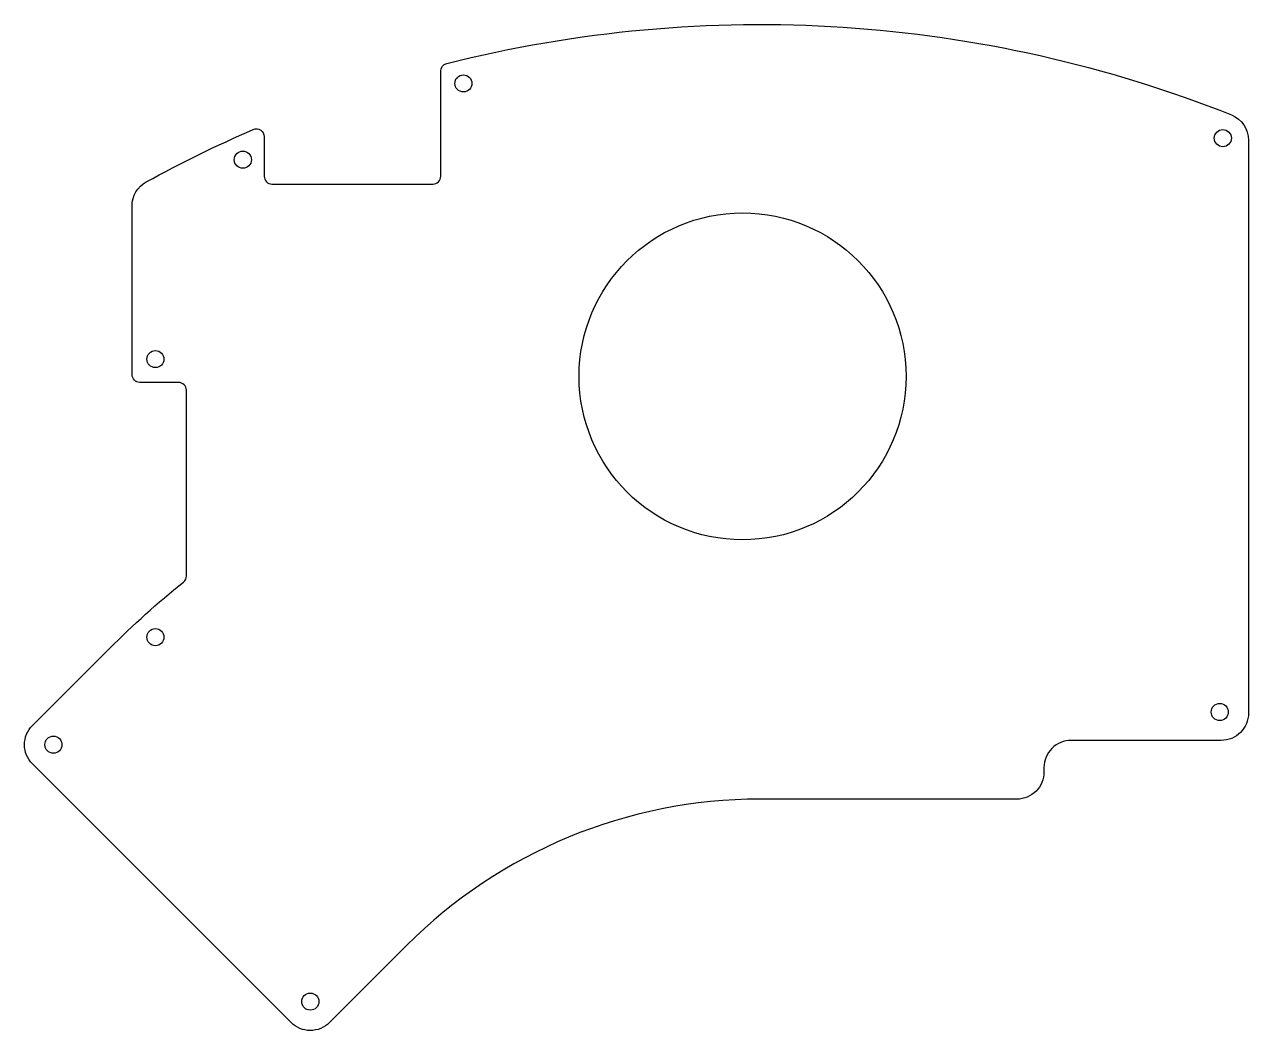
# Model space of a CAD drawing. Header units: millimetres. Extents: x -140 to 18, y -55 to 75.
import ezdxf

# ---------------------------------------------------------------- set-up
doc = ezdxf.new("R2010")
doc.units = ezdxf.units.MM
doc.layers.get('0').update_dxf_attribs({"linetype": 'CONTINUOUS'})

msp = doc.modelspace()

# ---------------------------------------------------------------- linework, layer by layer
msp.add_lwpolyline([(-100.81, -53.86, -0.414214), (-105.75, -53.86), (-139.06, -20.55, -0.414214), (-139.06, -15.61), (-129.14, -5.69, -0.027082), (-119.6, 2.87, 0.227218), (-119.23, 3.65), (-119.23, 27.57, 0.414214), (-120.23, 28.57), (-125.23, 28.57, -0.414214), (-126.23, 29.57), (-126.23, 51.31, -0.273633), (-124.41, 54.38, -0.023403), (-110.62, 61.14, -0.539704), (-109.22, 60.22), (-109.22, 55.11, 0.414214), (-108.22, 54.11), (-87.48, 54.11, 0.414214), (-86.48, 55.11), (-86.48, 68.66, -0.343214), (-85.72, 69.63, -0.158111), (15.32, 63.02, -0.307112), (17.52, 59.77), (17.52, -14.03, -0.414214), (14.02, -17.53), (-5.31, -17.53, 0.414214), (-8.81, -21.03), (-8.81, -21.59, -0.414214), (-12.31, -25.09), (-45.39, -25.09, 0.198912), (-90.89, -43.94)], format="xyb", close=True)
for centre, radius in [((-83.57, 67.07), 1.1), ((14.22, 60.02), 1.1), ((-111.97, 57.25), 1.1), ((-47.62, 29.35), 21.05), ((-123.23, 31.57), 1.1), ((-123.23, -4.23), 1.1), ((13.82, -13.87), 1.1), ((-136.36, -18.08), 1.1), ((-103.28, -51.16), 1.1)]:
    msp.add_circle(centre, radius)

doc.saveas('drawing.dxf')
